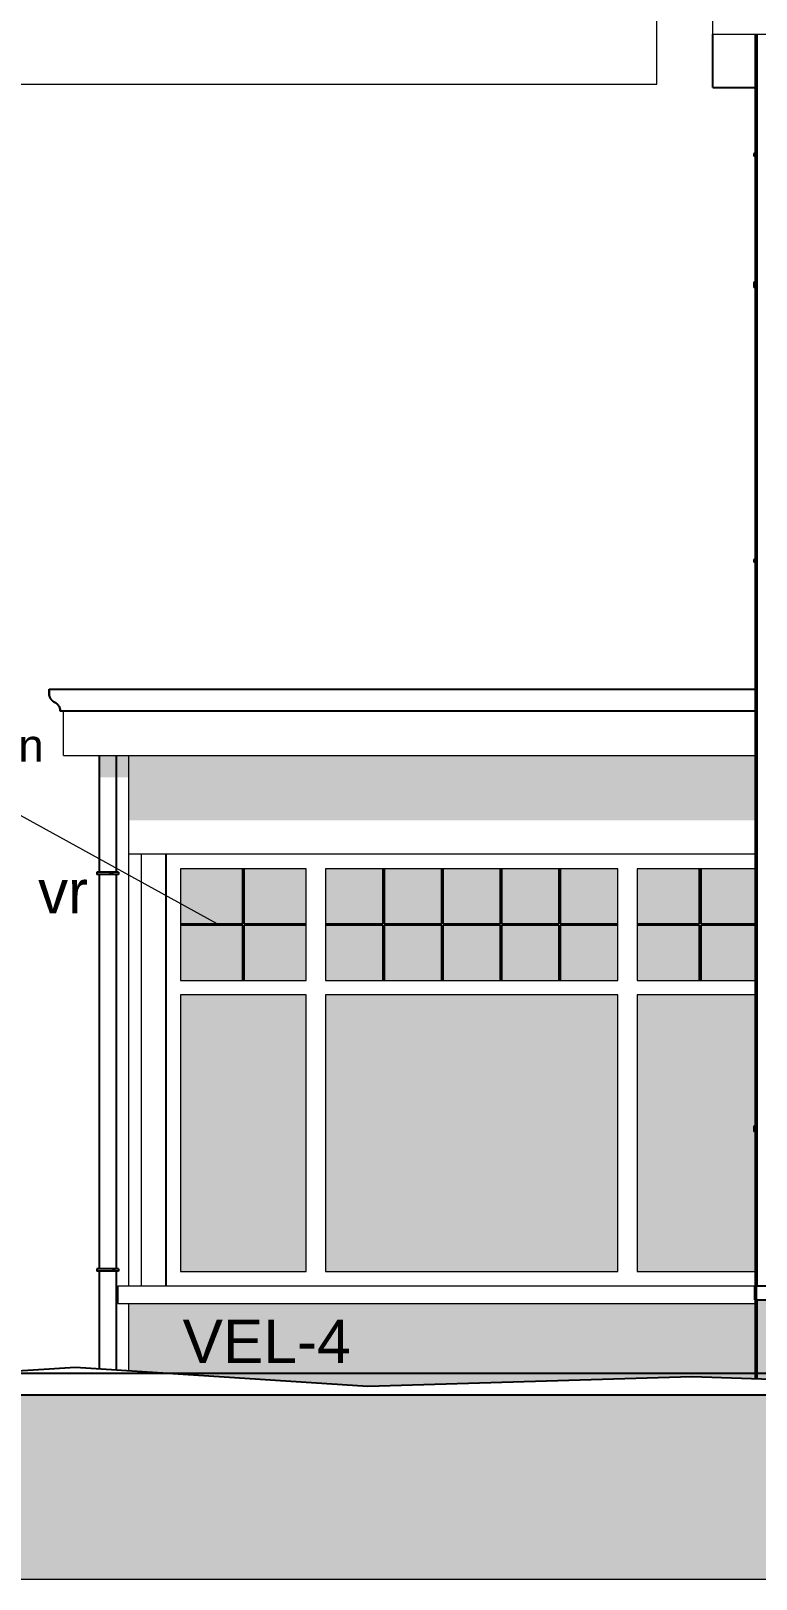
# Model space of a CAD drawing. Header units: millimetres. Extents: x 0 to 59350, y 0 to 29700.
# Drawn here: x 4384 to 6060, y 21826 to 25404 of the extents above; entities that cross this region are included whole.
import ezdxf

# ---------------------------------------------------------------- set-up
doc = ezdxf.new("R2010")
doc.units = ezdxf.units.MM
doc.linetypes.add('PUNKT2_S9', pattern=[1, 0, -1])
doc.linetypes.add('VERDECKT2_S2', pattern=[2.7, 2, -0.7])
doc.layers.add('Standard', color=7, linetype='Continuous', lineweight=25)
doc.styles.add('ARIAL', font='arial.ttf')

msp = doc.modelspace()

# ---------------------------------------------------------------- hatches: boundary and pattern name
at = {"layer": 'Standard', "linetype": 'PUNKT2_S9', "lineweight": 25}
for color, points in [(250, [(4541.7, 23679.4), (4609.5, 23679.4), (4609.5, 23729.4), (4541.7, 23729.4)]), (250, [(4609.5, 23579.4), (6059.5, 23579.4), (6059.5, 23729.4), (4609.5, 23729.4)]), (252, [(4729.5, 23467.9), (4729.5, 23340.2), (4873.5, 23340.2), (4873.5, 23467.9)]), (252, [(5020, 23467.9), (4876, 23467.9), (4876, 23340.2), (5020, 23340.2)]), (252, [(5198, 23340.2), (5198, 23467.9), (5065, 23467.9), (5065, 23340.2)]), (252, [(5200.5, 23467.9), (5200.5, 23340.2), (5333.5, 23340.2), (5333.5, 23467.9)]), (252, [(5336, 23340.2), (5469, 23340.2), (5469, 23467.9), (5336, 23467.9)]), (252, [(5471.5, 23340.2), (5604.5, 23340.2), (5604.5, 23467.9), (5471.5, 23467.9)]), (252, [(5607, 23340.2), (5740, 23340.2), (5740, 23467.9), (5607, 23467.9)]), (252, [(5785, 23340.2), (5929.3, 23340.2), (5929.3, 23467.9), (5785, 23467.9)]), (252, [(6059.5, 23340.2), (6059.5, 23467.9), (5931.8, 23467.9), (5931.8, 23340.2)]), (252, [(4729.5, 23209.9), (4873.5, 23209.9), (4873.5, 23337.7), (4729.5, 23337.7)]), (252, [(5020, 23337.7), (4876, 23337.7), (4876, 23209.9), (5020, 23209.9)]), (252, [(5065, 23209.9), (5198, 23209.9), (5198, 23337.7), (5065, 23337.7)]), (252, [(5200.5, 23337.7), (5200.5, 23209.9), (5333.5, 23209.9), (5333.5, 23337.7)]), (252, [(5469, 23337.7), (5336, 23337.7), (5336, 23209.9), (5469, 23209.9)]), (252, [(5471.5, 23337.7), (5471.5, 23209.9), (5604.5, 23209.9), (5604.5, 23337.7)]), (252, [(5740, 23337.7), (5607, 23337.7), (5607, 23209.9), (5740, 23209.9)]), (252, [(5785, 23337.7), (5785, 23209.9), (5929.3, 23209.9), (5929.3, 23337.7)]), (252, [(6059.5, 23337.7), (5931.8, 23337.7), (5931.8, 23209.9), (6059.5, 23209.9)]), (252, [(4729.5, 23176.4), (4729.5, 22536.9), (5020, 22536.9), (5020, 23176.4)]), (252, [(5740, 22536.9), (5740, 23176.4), (5065, 23176.4), (5065, 22536.9)]), (252, [(5785, 22536.9), (6059.5, 22536.9), (6059.5, 22860.9), (6054.3, 22860.9), (6054.3, 22873.1), (6059.5, 22873.1), (6059.5, 23176.4), (5785, 23176.4)]), (250, [(4609.5, 22463.4), (4609.5, 22307.9), (5162.2, 22272.3), (5911.5, 22294.2), (6059.5, 22289.5), (6059.5, 22463.4)])]:
    msp.add_hatch(color=color, dxfattribs=at).paths.add_polyline_path(points)
h = msp.add_hatch(color=250, dxfattribs=at)
h.paths.add_polyline_path([(6482, 22471.9), (6059.5, 22471.9), (6059.5, 22289.5), (6482, 22276.1)])
h.paths.add_polyline_path([(8169.6, 22471.9), (8169.6, 22290.5), (8602.5, 22309.4), (8602.5, 22471.9)])
h.paths.add_polyline_path([(6680.8, 22269.8), (7341.8, 22296.4), (7904.5, 22278.9), (8044.5, 22285), (8044.5, 22463.4), (6522, 22463.4), (6522, 22274.9)])
at = {"layer": 'Standard', "linetype": 'PUNKT2_S9', "lineweight": -3}
h = msp.add_hatch(color=0, dxfattribs=at)
h.paths.add_polyline_path([(7079.7, 22080.6), (7075.3, 22039.1), (7079.8, 21998), (7093.3, 21968.2), (7113.6, 21950.2), (7138.9, 21944.2), (7164.1, 21950.2), (7184.2, 21968), (7197.7, 21998), (7202.1, 22039.8), (7197.7, 22081.1), (7184.7, 22110.4), (7164.7, 22127.8), (7138.9, 22133.7), (7113.1, 22127.8), (7092.8, 22110)])
h.paths.add_polyline_path([(7413.1, 21950.2), (7433.3, 21968), (7446.7, 21998), (7451.1, 22039.8), (7446.7, 22081.1), (7433.7, 22110.4), (7413.7, 22127.8), (7387.9, 22133.7), (7362.1, 22127.8), (7341.8, 22110), (7328.7, 22080.6), (7324.3, 22039.1), (7328.8, 21998), (7342.3, 21968.2), (7362.6, 21950.2), (7387.9, 21944.2)])
h.paths.add_polyline_path([(7617.6, 22129.9), (7581.5, 22129.9), (7581.5, 22060.1), (7615.7, 22060.1), (7642.8, 22060.9), (7657.3, 22063.5), (7664.6, 22068), (7670.3, 22075.1), (7673.7, 22084.3), (7675, 22095.8), (7673.4, 22108.3), (7668.7, 22118.1), (7661.4, 22125.2), (7651.3, 22129), (7640.1, 22129.7)])
h.paths.add_polyline_path([(272, 22251.4), (272, 21826.4), (13447, 21826.4), (13447, 22251.4)])
h.paths.add_polyline_path([(8703.4, 22174.2), (8703.4, 21947.8), (8818.4, 21947.8), (8818.4, 21901.4), (8657.1, 21901.4), (8657.1, 22174.2)], flags=16)
h.paths.add_polyline_path([(8488.6, 22129.9), (8488.6, 22068.9), (8603.7, 22068.9), (8603.7, 22022.6), (8488.6, 22022.6), (8488.6, 21947.8), (8616.6, 21947.8), (8616.6, 21901.4), (8442.3, 21901.4), (8442.3, 22176.4), (8612.3, 22176.4), (8612.3, 22129.9)], flags=16)
h.paths.add_polyline_path([(8287.3, 21901.4), (8205.3, 22176.4), (8255.5, 22176.4), (8313.5, 21972.9), (8369.6, 22176.4), (8418.7, 22176.4), (8336.7, 21901.4)], flags=16)
h.paths.add_polyline_path([(8185.2, 22176.4), (8185.2, 22129.9), (8061.5, 22129.9), (8061.5, 22068.9), (8176.6, 22068.9), (8176.6, 22022.6), (8061.5, 22022.6), (8061.5, 21947.8), (8189.5, 21947.8), (8189.5, 21901.4), (8015.3, 21901.4), (8015.3, 22176.4)], flags=16)
h.paths.add_polyline_path([(7925.9, 21967.6), (7925.9, 22002.5), (7872.8, 22002.5), (7872.8, 22048.9), (7972.6, 22048.9), (7972.6, 21939.3), (7954.8, 21923.4), (7930.4, 21909.5), (7902.7, 21899.9), (7874.6, 21896.7), (7841, 21901.2), (7811.9, 21914.8), (7788.4, 21936.9), (7771.7, 21966.5), (7761.5, 22001.8), (7758.3, 22039.8), (7762, 22080.4), (7773.3, 22116.2), (7791.7, 22145.7), (7817.2, 22167.4), (7841.9, 22177.7), (7872.1, 22181.1), (7910, 22175.7), (7938.7, 22159.6), (7958.5, 22134), (7969.6, 22100.2), (7923.6, 22089.9), (7916.6, 22108.1), (7905.3, 22121.8), (7890.3, 22130.6), (7872.1, 22133.7), (7844.8, 22127.8), (7823.8, 22110.6), (7810.5, 22081.9), (7805.9, 22042.1), (7810.5, 21999.3), (7824.1, 21968.6), (7845, 21950.4), (7871.6, 21944.2), (7886.1, 21945.9), (7900.7, 21950.9), (7914.3, 21958.6)], flags=16)
h.paths.add_polyline_path([(7664.3, 22174.5), (7685.9, 22168.9), (7700.9, 22158.8), (7712.6, 22142.6), (7720.1, 22122.4), (7722.6, 22099.3), (7718.9, 22071), (7707.5, 22048.1), (7688.5, 22031.8), (7662.1, 22022.8), (7675.9, 22011.7), (7686.8, 21999.7), (7698.4, 21982.3), (7713.3, 21955.1), (7741.2, 21901.4), (7685.9, 21901.4), (7652.4, 21961.3), (7637.4, 21987.3), (7628, 22001.6), (7621.3, 22008.7), (7614.1, 22013), (7604.6, 22015.5), (7590.8, 22016.2), (7581.5, 22016.2), (7581.5, 21901.4), (7535.2, 21901.4), (7535.2, 22176.4), (7632.6, 22176.4)], flags=16)
h.paths.add_polyline_path([(7322.6, 22159.9), (7338.1, 22170.2), (7361, 22178.3), (7387.5, 22181.1), (7433.1, 22171.7), (7468.4, 22143.4), (7491.3, 22098.4), (7498.9, 22038.6), (7491.4, 21979.2), (7468.7, 21934.2), (7433.4, 21906.1), (7388.1, 21896.7), (7342.1, 21906.1), (7306.8, 21934.1), (7284.2, 21978.7), (7276.6, 22037.2), (7279.3, 22075.9), (7287.1, 22107.8), (7296.3, 22127.7), (7308.4, 22145.5)], flags=16)
h.paths.add_polyline_path([(7242.4, 21979.2), (7219.7, 21934.2), (7184.4, 21906.1), (7139.1, 21896.7), (7093.1, 21906.1), (7057.8, 21934.1), (7035.1, 21978.7), (7027.6, 22037.2), (7030.3, 22075.9), (7038.1, 22107.8), (7047.3, 22127.7), (7059.4, 22145.5), (7073.6, 22159.9), (7089.1, 22170.2), (7112, 22178.3), (7138.5, 22181.1), (7184.1, 22171.7), (7219.4, 22143.4), (7242.3, 22098.4), (7249.9, 22038.6)], flags=16)
h.paths.add_polyline_path([(6964.3, 22176.4), (7013.4, 22176.4), (6931.3, 21901.4), (6881.9, 21901.4), (6800, 22176.4), (6850.2, 22176.4), (6908.2, 21972.9)], flags=16)

# ---------------------------------------------------------------- linework, layer by layer
at = {"layer": 'Standard', "color": 7, "linetype": 'Continuous', "lineweight": 18}
for p, q in [((5830.3, 25281.1), (5830.3, 25688.2)), ((460.4, 25281.1), (5830.3, 25281.1)), ((4814.1, 23340.2), (4257.2, 23647.3))]:
    msp.add_line(p, q, dxfattribs=at)
at = {"layer": 'Standard', "color": 51, "linetype": 'Continuous', "lineweight": 18}
for p, q in [((5959.5, 25396.4), (5959.5, 25460.4)), ((5959.5, 25396.4), (6224.5, 25396.4)), ((4639.5, 22503.4), (4639.5, 23501.4)), ((5020, 23467.9), (4729.5, 23467.9)), ((4729.5, 23467.9), (4729.5, 23209.9)), ((5020, 23209.9), (5020, 23467.9)), ((5065, 23467.9), (5065, 23209.9)), ((5740, 23467.9), (5065, 23467.9)), ((5740, 23209.9), (5740, 23467.9)), ((5785, 23467.9), (5785, 23209.9)), ((6059.5, 23467.9), (5785, 23467.9)), ((4729.5, 23209.9), (5020, 23209.9)), ((5065, 23209.9), (5740, 23209.9)), ((5785, 23209.9), (6059.5, 23209.9)), ((5020, 23176.4), (4729.5, 23176.4)), ((4729.5, 23176.4), (4729.5, 22536.9)), ((5020, 22536.9), (5020, 23176.4)), ((5740, 23176.4), (5065, 23176.4)), ((5065, 23176.4), (5065, 22536.9)), ((5740, 22536.9), (5740, 23176.4)), ((6059.5, 23176.4), (5785, 23176.4)), ((5785, 23176.4), (5785, 22536.9)), ((4729.5, 22536.9), (5020, 22536.9)), ((5065, 22536.9), (5740, 22536.9)), ((5785, 22536.9), (6059.5, 22536.9))]:
    msp.add_line(p, q, dxfattribs=at)
at = {"layer": 'Standard', "color": 7, "linetype": 'Continuous', "lineweight": -3}
for p, q in [((5959.5, 25273.4), (5959.5, 25396.4)), ((5959.5, 25273.4), (6059.5, 25273.4)), ((6054.3, 25120.7), (6054.3, 25114.8)), ((6054.7, 25120.7), (6054.3, 25120.7)), ((6054.7, 25114.8), (6054.3, 25114.8)), ((6055.6, 25120.7), (6054.7, 25120.7)), ((6055.6, 25114.8), (6054.7, 25114.8)), ((6057.1, 25120.7), (6055.6, 25120.7)), ((6057.1, 25114.8), (6055.6, 25114.8)), ((6059.1, 25120.7), (6057.1, 25120.7)), ((6059.1, 25114.8), (6057.1, 25114.8)), ((6059.5, 25120.7), (6059.1, 25120.7)), ((6059.5, 25114.8), (6059.1, 25114.8)), ((6054.3, 24823.5), (6054.3, 24811.3)), ((6054.7, 24823.5), (6054.3, 24823.5)), ((6054.7, 24811.3), (6054.3, 24811.3)), ((6055.6, 24823.5), (6054.7, 24823.5)), ((6055.6, 24811.3), (6054.7, 24811.3)), ((6057.1, 24823.5), (6055.6, 24823.5)), ((6057.1, 24811.3), (6055.6, 24811.3)), ((6059.1, 24823.5), (6057.1, 24823.5)), ((6059.1, 24811.3), (6057.1, 24811.3)), ((6059.5, 24823.5), (6059.1, 24823.5)), ((6059.5, 24811.3), (6059.1, 24811.3)), ((6054.3, 24182.1), (6054.3, 24176.2)), ((6054.7, 24182.1), (6054.3, 24182.1)), ((6054.7, 24176.2), (6054.3, 24176.2)), ((6055.6, 24182.1), (6054.7, 24182.1)), ((6055.6, 24176.2), (6054.7, 24176.2)), ((6057.1, 24182.1), (6055.6, 24182.1)), ((6057.1, 24176.2), (6055.6, 24176.2)), ((6059.1, 24182.1), (6057.1, 24182.1)), ((6059.1, 24176.2), (6057.1, 24176.2)), ((6059.5, 24182.1), (6059.1, 24182.1)), ((6059.5, 24176.2), (6059.1, 24176.2)), ((4541.7, 23729.4), (4541.7, 23460.2)), ((4581.7, 23460.2), (4581.7, 23729.4)), ((4696, 23501.4), (4696, 22503.4)), ((4536.5, 23460.2), (4536.5, 23454.4)), ((4536.8, 23460.2), (4536.5, 23460.2)), ((4536.8, 23454.4), (4536.5, 23454.4)), ((4537.7, 23460.2), (4536.8, 23460.2)), ((4537.7, 23454.4), (4536.8, 23454.4)), ((4539.2, 23460.2), (4537.7, 23460.2)), ((4539.2, 23454.4), (4537.7, 23454.4)), ((4541.2, 23460.2), (4539.2, 23460.2)), ((4541.2, 23454.4), (4539.2, 23454.4)), ((4543.8, 23460.2), (4541.2, 23460.2)), ((4543.8, 23454.4), (4541.2, 23454.4)), ((4541.7, 23454.4), (4541.7, 22543.6)), ((4546.8, 23460.2), (4543.8, 23460.2)), ((4546.8, 23454.4), (4543.8, 23454.4)), ((4550.1, 23460.2), (4546.8, 23460.2)), ((4550.1, 23454.4), (4546.8, 23454.4)), ((4553.7, 23460.2), (4550.1, 23460.2)), ((4553.7, 23454.4), (4550.1, 23454.4)), ((4557.6, 23460.2), (4553.7, 23460.2)), ((4557.6, 23454.4), (4553.7, 23454.4)), ((4561.5, 23460.2), (4557.6, 23460.2)), ((4561.5, 23454.4), (4557.6, 23454.4)), ((4565.4, 23460.2), (4561.5, 23460.2)), ((4565.4, 23454.4), (4561.5, 23454.4)), ((4566.4, 23460.2), (4565.4, 23460.2)), ((4566.4, 23454.4), (4565.4, 23454.4)), ((4566.4, 23460.2), (4566.4, 23454.4)), ((4567.1, 23460.2), (4566.4, 23460.2)), ((4567.1, 23454.4), (4566.4, 23454.4)), ((4568.1, 23460.2), (4567.1, 23460.2)), ((4568.1, 23454.4), (4567.1, 23454.4)), ((4568.6, 23460.2), (4568.1, 23460.2)), ((4568.6, 23454.4), (4568.1, 23454.4)), ((4569.2, 23460.2), (4568.6, 23460.2)), ((4568.6, 23454.4), (4568.6, 23460.2)), ((4569.2, 23454.4), (4568.6, 23454.4)), ((4569.6, 23460.2), (4569.2, 23460.2)), ((4569.6, 23454.4), (4569.2, 23454.4)), ((4569.6, 23460.2), (4569.6, 23454.4)), ((4570.2, 23460.2), (4569.6, 23460.2)), ((4570.2, 23454.4), (4569.6, 23454.4)), ((4571.2, 23460.2), (4570.2, 23460.2)), ((4571.2, 23454.4), (4570.2, 23454.4)), ((4572.2, 23460.2), (4571.2, 23460.2)), ((4572.2, 23454.4), (4571.2, 23454.4)), ((4572.8, 23460.2), (4572.2, 23460.2)), ((4572.8, 23454.4), (4572.2, 23454.4)), ((4572.8, 23454.4), (4572.8, 23460.2)), ((4572.8, 23460.2), (4572.8, 23454.4)), ((4573.2, 23460.2), (4572.8, 23460.2)), ((4573.2, 23454.4), (4572.8, 23454.4)), ((4574.2, 23460.2), (4573.2, 23460.2)), ((4574.2, 23454.4), (4573.2, 23454.4)), ((4575.1, 23460.2), (4574.2, 23460.2)), ((4575.1, 23454.4), (4574.2, 23454.4)), ((4576, 23460.2), (4575.1, 23460.2)), ((4576, 23454.4), (4575.1, 23454.4)), ((4576.9, 23460.2), (4576, 23460.2)), ((4576.9, 23454.4), (4576, 23454.4)), ((4577.7, 23460.2), (4576.9, 23460.2)), ((4577.7, 23454.4), (4576.9, 23454.4)), ((4578.6, 23460.2), (4577.7, 23460.2)), ((4578.6, 23454.4), (4577.7, 23454.4)), ((4579.3, 23460.2), (4578.6, 23460.2)), ((4579.3, 23454.4), (4578.6, 23454.4)), ((4580.1, 23460.2), (4579.3, 23460.2)), ((4580.1, 23454.4), (4579.3, 23454.4)), ((4580.8, 23460.2), (4580.1, 23460.2)), ((4580.8, 23454.4), (4580.1, 23454.4)), ((4581.5, 23460.2), (4580.8, 23460.2)), ((4581.5, 23454.4), (4580.8, 23454.4)), ((4582.1, 23460.2), (4581.5, 23460.2)), ((4582.1, 23454.4), (4581.5, 23454.4)), ((4581.7, 22543.6), (4581.7, 23454.4)), ((4582.7, 23460.2), (4582.1, 23460.2)), ((4582.7, 23454.4), (4582.1, 23454.4)), ((4583.3, 23460.2), (4582.7, 23460.2)), ((4583.3, 23454.4), (4582.7, 23454.4)), ((4583.8, 23460.2), (4583.3, 23460.2)), ((4583.8, 23454.4), (4583.3, 23454.4)), ((4584.3, 23460.2), (4583.8, 23460.2)), ((4584.3, 23454.4), (4583.8, 23454.4)), ((4584.8, 23460.2), (4584.3, 23460.2)), ((4584.8, 23454.4), (4584.3, 23454.4)), ((4585.2, 23460.2), (4584.8, 23460.2)), ((4585.2, 23454.4), (4584.8, 23454.4)), ((4585.5, 23460.2), (4585.2, 23460.2)), ((4585.5, 23454.4), (4585.2, 23454.4)), ((4585.8, 23460.2), (4585.5, 23460.2)), ((4585.8, 23454.4), (4585.5, 23454.4)), ((4586.1, 23460.2), (4585.8, 23460.2)), ((4586.1, 23454.4), (4585.8, 23454.4)), ((4586.3, 23460.2), (4586.1, 23460.2)), ((4586.3, 23454.4), (4586.1, 23454.4)), ((4586.4, 23460.2), (4586.3, 23460.2)), ((4586.4, 23454.4), (4586.3, 23454.4)), ((4586.6, 23460.2), (4586.4, 23460.2)), ((4586.6, 23454.4), (4586.4, 23454.4)), ((4586.6, 23460.2), (4586.6, 23460.2)), ((4586.6, 23454.4), (4586.6, 23454.4)), ((4586.7, 23460.2), (4586.7, 23454.4)), ((6054.3, 22873.1), (6054.3, 22860.9)), ((6054.7, 22873.1), (6054.3, 22873.1)), ((6054.7, 22860.9), (6054.3, 22860.9)), ((6055.6, 22873.1), (6054.7, 22873.1)), ((6055.6, 22860.9), (6054.7, 22860.9)), ((6057.1, 22873.1), (6055.6, 22873.1)), ((6057.1, 22860.9), (6055.6, 22860.9)), ((6059.1, 22873.1), (6057.1, 22873.1)), ((6059.1, 22860.9), (6057.1, 22860.9)), ((6059.5, 22873.1), (6059.1, 22873.1)), ((6059.5, 22860.9), (6059.1, 22860.9)), ((4536.5, 22543.6), (4536.5, 22537.9)), ((4536.8, 22543.6), (4536.5, 22543.6)), ((4536.8, 22537.9), (4536.5, 22537.9)), ((4537.7, 22543.6), (4536.8, 22543.6)), ((4537.7, 22537.9), (4536.8, 22537.9)), ((4539.2, 22543.6), (4537.7, 22543.6)), ((4539.2, 22537.9), (4537.7, 22537.9)), ((4541.2, 22543.6), (4539.2, 22543.6)), ((4541.2, 22537.9), (4539.2, 22537.9)), ((4543.8, 22543.6), (4541.2, 22543.6)), ((4543.8, 22537.9), (4541.2, 22537.9)), ((4541.7, 22537.9), (4541.7, 22312.2)), ((4546.8, 22543.6), (4543.8, 22543.6)), ((4546.8, 22537.9), (4543.8, 22537.9)), ((4550.1, 22543.6), (4546.8, 22543.6)), ((4550.1, 22537.9), (4546.8, 22537.9)), ((4553.7, 22543.6), (4550.1, 22543.6)), ((4553.7, 22537.9), (4550.1, 22537.9)), ((4557.6, 22543.6), (4553.7, 22543.6)), ((4557.6, 22537.9), (4553.7, 22537.9)), ((4561.5, 22543.6), (4557.6, 22543.6)), ((4561.5, 22537.9), (4557.6, 22537.9)), ((4565.4, 22543.6), (4561.5, 22543.6)), ((4565.4, 22537.9), (4561.5, 22537.9)), ((4569.2, 22543.6), (4565.4, 22543.6)), ((4569.2, 22537.9), (4565.4, 22537.9)), ((4572.8, 22543.6), (4569.2, 22543.6)), ((4572.8, 22537.9), (4569.2, 22537.9)), ((4573.9, 22543.6), (4572.8, 22543.6)), ((4573.9, 22537.9), (4572.8, 22537.9)), ((4573.9, 22543.6), (4573.9, 22537.9)), ((4574.2, 22543.6), (4573.9, 22543.6)), ((4574.2, 22537.9), (4573.9, 22537.9)), ((4575.1, 22543.6), (4574.2, 22543.6)), ((4575.1, 22537.9), (4574.2, 22537.9)), ((4575.4, 22543.6), (4575.1, 22543.6)), ((4575.4, 22537.9), (4575.1, 22537.9)), ((4576.2, 22543.6), (4575.4, 22543.6)), ((4575.4, 22537.9), (4575.4, 22543.6)), ((4576.2, 22537.9), (4575.4, 22537.9)), ((4576.6, 22543.6), (4576.2, 22543.6)), ((4576.6, 22537.9), (4576.2, 22537.9)), ((4576.6, 22543.6), (4576.6, 22537.9)), ((4576.9, 22543.6), (4576.6, 22543.6)), ((4576.9, 22537.9), (4576.6, 22537.9)), ((4577.7, 22543.6), (4576.9, 22543.6)), ((4577.7, 22537.9), (4576.9, 22537.9)), ((4578.6, 22543.6), (4577.7, 22543.6)), ((4578.6, 22537.9), (4577.7, 22537.9)), ((4579.3, 22543.6), (4578.6, 22543.6)), ((4579.3, 22537.9), (4578.6, 22537.9)), ((4580.1, 22543.6), (4579.3, 22543.6)), ((4580.1, 22537.9), (4579.3, 22537.9)), ((4580.8, 22543.6), (4580.1, 22543.6)), ((4580.8, 22537.9), (4580.1, 22537.9)), ((4581.5, 22543.6), (4580.8, 22543.6)), ((4581.5, 22537.9), (4580.8, 22537.9)), ((4582.1, 22543.6), (4581.5, 22543.6)), ((4582.1, 22537.9), (4581.5, 22537.9)), ((4581.7, 22309.7), (4581.7, 22537.9)), ((4582.7, 22543.6), (4582.1, 22543.6)), ((4582.7, 22537.9), (4582.1, 22537.9)), ((4583.3, 22543.6), (4582.7, 22543.6)), ((4583.3, 22537.9), (4582.7, 22537.9)), ((4583.8, 22543.6), (4583.3, 22543.6)), ((4583.8, 22537.9), (4583.3, 22537.9)), ((4584.3, 22543.6), (4583.8, 22543.6)), ((4584.3, 22537.9), (4583.8, 22537.9)), ((4584.8, 22543.6), (4584.3, 22543.6)), ((4584.8, 22537.9), (4584.3, 22537.9)), ((4585.2, 22543.6), (4584.8, 22543.6)), ((4585.2, 22537.9), (4584.8, 22537.9)), ((4585.5, 22543.6), (4585.2, 22543.6)), ((4585.5, 22537.9), (4585.2, 22537.9)), ((4585.8, 22543.6), (4585.5, 22543.6)), ((4585.8, 22537.9), (4585.5, 22537.9)), ((4586.1, 22543.6), (4585.8, 22543.6)), ((4586.1, 22537.9), (4585.8, 22537.9)), ((4586.3, 22543.6), (4586.1, 22543.6)), ((4586.3, 22537.9), (4586.1, 22537.9)), ((4586.4, 22543.6), (4586.3, 22543.6)), ((4586.4, 22537.9), (4586.3, 22537.9)), ((4586.6, 22543.6), (4586.4, 22543.6)), ((4586.6, 22537.9), (4586.4, 22537.9)), ((4586.6, 22543.6), (4586.6, 22543.6)), ((4586.6, 22537.9), (4586.6, 22537.9)), ((4586.7, 22543.6), (4586.7, 22537.9))]:
    msp.add_line(p, q, dxfattribs=at)
at = {"layer": 'Standard', "color": 7, "linetype": 'Continuous', "lineweight": 50}
for p, q in [((6059.5, 22503.4), (6059.5, 25396.4)), ((6058.5, 22503.4), (6059.5, 22503.4)), ((6058.5, 22471.9), (6058.5, 22503.4)), ((6059.5, 22471.9), (6058.5, 22471.9)), ((6059.5, 22289.5), (6059.5, 22471.9))]:
    msp.add_line(p, q, dxfattribs=at)
at = {"layer": 'Standard', "color": 36, "linetype": 'Continuous', "lineweight": 18}
for p, q in [((6059.5, 23596.4), (6059.5, 25046.4)), ((4609.5, 23729.4), (4609.5, 23501.4)), ((6059.5, 22503.4), (6059.5, 23596.4)), ((4609.5, 23501.4), (4609.5, 22503.4)), ((4659.5, 23501.4), (4609.5, 23501.4)), ((6059.5, 23501.4), (4659.5, 23501.4)), ((6059.5, 22289.5), (6059.5, 22471.9)), ((4609.5, 22463.4), (4609.5, 22307.9))]:
    msp.add_line(p, q, dxfattribs=at)
at = {"layer": 'Standard', "color": 25, "linetype": 'Continuous', "lineweight": -3}
for p, q in [((4426, 23872.9), (4426, 23882.9)), ((4426, 23882.9), (6059.5, 23882.9)), ((4426, 23882.9), (4426, 23872.9)), ((4426, 23872.9), (4426.1, 23872.6)), ((4426.1, 23872.6), (4426, 23872.9)), ((4426.1, 23872.6), (4426.1, 23871.7)), ((4426.1, 23871.7), (4426.1, 23872.6)), ((4426.1, 23871.7), (4426.1, 23871)), ((4426.1, 23871), (4426.1, 23871.7)), ((4426.1, 23871), (4426.2, 23870.2)), ((4426.2, 23870.2), (4426.1, 23871)), ((4426.2, 23870.2), (4426.3, 23869.5)), ((4426.3, 23869.5), (4426.2, 23870.2)), ((4426.3, 23869.5), (4426.4, 23868.7)), ((4426.4, 23868.7), (4426.3, 23869.5)), ((4426.4, 23868.7), (4426.6, 23867.9)), ((4426.6, 23867.9), (4426.4, 23868.7)), ((4426.6, 23867.9), (4426.8, 23867.2)), ((4426.8, 23867.2), (4426.6, 23867.9)), ((4426.8, 23867.2), (4427, 23866.5)), ((4427, 23866.5), (4426.8, 23867.2)), ((4427, 23866.5), (4427.2, 23865.7)), ((4427.2, 23865.7), (4427, 23866.5)), ((4427.2, 23865.7), (4427.5, 23865)), ((4427.5, 23865), (4427.2, 23865.7)), ((4427.5, 23865), (4427.8, 23864.3)), ((4427.8, 23864.3), (4427.5, 23865)), ((4427.8, 23864.3), (4428.1, 23863.6)), ((4428.1, 23863.6), (4427.8, 23864.3)), ((4428.1, 23863.6), (4428.4, 23862.9)), ((4428.4, 23862.9), (4428.1, 23863.6)), ((4428.4, 23862.9), (4428.8, 23862.2)), ((4428.8, 23862.2), (4428.4, 23862.9)), ((4428.8, 23862.2), (4429.1, 23861.5)), ((4429.1, 23861.5), (4428.8, 23862.2)), ((4429.1, 23861.5), (4429.5, 23860.9)), ((4429.5, 23860.9), (4429.1, 23861.5)), ((4429.5, 23860.9), (4430, 23860.2)), ((4430, 23860.2), (4429.5, 23860.9)), ((4430, 23860.2), (4430.4, 23859.6)), ((4430.4, 23859.6), (4430, 23860.2)), ((4430.4, 23859.6), (4430.9, 23859)), ((4430.9, 23859), (4430.4, 23859.6)), ((4430.9, 23859), (4431.3, 23858.4)), ((4431.3, 23858.4), (4430.9, 23859)), ((4431.3, 23858.4), (4431.9, 23857.8)), ((4431.9, 23857.8), (4431.3, 23858.4)), ((4431.9, 23857.8), (4432.4, 23857.2)), ((4432.4, 23857.2), (4431.9, 23857.8)), ((4432.4, 23857.2), (4432.9, 23856.7)), ((4432.9, 23856.7), (4432.4, 23857.2)), ((4432.9, 23856.7), (4433.5, 23856.1)), ((4433.5, 23856.1), (4432.9, 23856.7)), ((4433.5, 23856.1), (4434.1, 23855.6)), ((4434.1, 23855.6), (4433.5, 23856.1)), ((4434.1, 23855.6), (4434.7, 23855.1)), ((4434.7, 23855.1), (4434.1, 23855.6)), ((4434.7, 23855.1), (4435.3, 23854.7)), ((4435.3, 23854.7), (4434.7, 23855.1)), ((4435.3, 23854.7), (4435.9, 23854.2)), ((4435.9, 23854.2), (4435.3, 23854.7)), ((4435.9, 23854.2), (4436.5, 23853.8)), ((4436.5, 23853.8), (4435.9, 23854.2)), ((4436.5, 23853.8), (4437.2, 23853.4)), ((4437.2, 23853.4), (4436.5, 23853.8)), ((4437.2, 23853.4), (4437.9, 23853)), ((4437.9, 23853), (4437.2, 23853.4)), ((4437.9, 23853), (4438.5, 23852.7)), ((4438.5, 23852.7), (4437.9, 23853)), ((4438.5, 23852.7), (4439.7, 23852.1)), ((4439.7, 23852.1), (4438.5, 23852.7)), ((4439.7, 23852.1), (4440.4, 23851.7)), ((4440.4, 23851.7), (4439.7, 23852.1)), ((4440.4, 23851.7), (4441, 23851.4)), ((4441, 23851.4), (4440.4, 23851.7)), ((4441, 23851.4), (4441.7, 23851)), ((4441.7, 23851), (4441, 23851.4)), ((4441.7, 23851), (4442.3, 23850.5)), ((4442.3, 23850.5), (4441.7, 23851)), ((4442.3, 23850.5), (4442.9, 23850.1)), ((4442.9, 23850.1), (4442.3, 23850.5)), ((4442.9, 23850.1), (4443.6, 23849.6)), ((4443.6, 23849.6), (4442.9, 23850.1)), ((4443.6, 23849.6), (4444.2, 23849.1)), ((4444.2, 23849.1), (4443.6, 23849.6)), ((4444.2, 23849.1), (4444.7, 23848.6)), ((4444.7, 23848.6), (4444.2, 23849.1)), ((4444.7, 23848.6), (4445.3, 23848.1)), ((4445.3, 23848.1), (4444.7, 23848.6)), ((4445.3, 23848.1), (4445.8, 23847.5)), ((4445.8, 23847.5), (4445.3, 23848.1)), ((4445.8, 23847.5), (4446.4, 23846.9)), ((4446.4, 23846.9), (4445.8, 23847.5)), ((4446.4, 23846.9), (4446.9, 23846.4)), ((4446.9, 23846.4), (4446.4, 23846.9)), ((4446.9, 23846.4), (4447.3, 23845.8)), ((4447.3, 23845.8), (4446.9, 23846.4)), ((4447.3, 23845.8), (4447.8, 23845.1)), ((4447.8, 23845.1), (4447.3, 23845.8)), ((4447.8, 23845.1), (4448.2, 23844.5)), ((4448.2, 23844.5), (4447.8, 23845.1)), ((4448.2, 23844.5), (4448.7, 23843.9)), ((4448.7, 23843.9), (4448.2, 23844.5)), ((4448.7, 23843.9), (4449, 23843.2)), ((4449, 23843.2), (4448.7, 23843.9)), ((4449, 23843.2), (4449.4, 23842.5)), ((4449.4, 23842.5), (4449, 23843.2)), ((4449.4, 23842.5), (4449.8, 23841.8)), ((4449.8, 23841.8), (4449.4, 23842.5)), ((4449.8, 23841.8), (4450.1, 23841.1)), ((4450.1, 23841.1), (4449.8, 23841.8)), ((4450.1, 23841.1), (4450.4, 23840.4)), ((4450.4, 23840.4), (4450.1, 23841.1)), ((4450.4, 23840.4), (4450.7, 23839.7)), ((4450.7, 23839.7), (4450.4, 23840.4)), ((4450.7, 23839.7), (4450.9, 23839)), ((4450.9, 23839), (4450.7, 23839.7)), ((4450.9, 23839), (4451.2, 23838.2)), ((4451.2, 23838.2), (4450.9, 23839)), ((4451.2, 23838.2), (4451.4, 23837.5)), ((4451.4, 23837.5), (4451.2, 23838.2)), ((4451.4, 23837.5), (4451.5, 23836.7)), ((4451.5, 23836.7), (4451.4, 23837.5)), ((4451.5, 23836.7), (4451.7, 23836)), ((4451.7, 23836), (4451.5, 23836.7)), ((4451.7, 23836), (4451.8, 23835.2)), ((4451.8, 23835.2), (4451.7, 23836)), ((4451.8, 23835.2), (4451.9, 23834.5)), ((4451.9, 23834.5), (4451.8, 23835.2)), ((4451.9, 23834.5), (4452, 23833.7)), ((4452, 23833.7), (4451.9, 23834.5)), ((4452, 23833.7), (4452, 23833)), ((4452, 23833), (4452, 23833.7)), ((4452, 23833), (4452, 23831.9)), ((4452, 23831.9), (4452, 23833)), ((6059.5, 23831.9), (4452, 23831.9)), ((6220.5, 22503.4), (6058.5, 22503.4)), ((6058.5, 22471.9), (6058.5, 22503.4)), ((6058.5, 22471.9), (6220.5, 22471.9))]:
    msp.add_line(p, q, dxfattribs=at)
at = {"layer": 'Standard', "color": 61, "linetype": 'Continuous', "lineweight": 18}
for q in [(4459.5, 23831.9), (6059.5, 23729.4)]:
    msp.add_line((4459.5, 23729.4), q, dxfattribs=at)
at = {"layer": 'Standard', "color": 250, "linetype": 'Continuous', "lineweight": -3}
for p, q in [((4873.5, 23340.2), (4873.5, 23467.9)), ((4876, 23467.9), (4876, 23340.2)), ((5198, 23340.2), (5198, 23467.9)), ((5200.5, 23467.9), (5200.5, 23340.2)), ((5333.5, 23340.2), (5333.5, 23467.9)), ((5336, 23467.9), (5336, 23340.2)), ((5469, 23340.2), (5469, 23467.9)), ((5471.5, 23467.9), (5471.5, 23340.2)), ((5604.5, 23340.2), (5604.5, 23467.9)), ((5607, 23467.9), (5607, 23340.2)), ((5929.3, 23340.2), (5929.3, 23467.9)), ((5931.8, 23467.9), (5931.8, 23340.2)), ((4729.5, 23340.2), (4873.5, 23340.2)), ((4873.5, 23337.7), (4729.5, 23337.7)), ((4873.5, 23209.9), (4873.5, 23337.7)), ((4876, 23340.2), (5020, 23340.2)), ((4876, 23337.7), (4876, 23209.9)), ((5020, 23337.7), (4876, 23337.7)), ((5065, 23340.2), (5198, 23340.2)), ((5198, 23337.7), (5065, 23337.7)), ((5198, 23209.9), (5198, 23337.7)), ((5200.5, 23340.2), (5333.5, 23340.2)), ((5200.5, 23337.7), (5200.5, 23209.9)), ((5333.5, 23337.7), (5200.5, 23337.7)), ((5333.5, 23209.9), (5333.5, 23337.7)), ((5336, 23340.2), (5469, 23340.2)), ((5336, 23337.7), (5336, 23209.9)), ((5469, 23337.7), (5336, 23337.7)), ((5469, 23209.9), (5469, 23337.7)), ((5471.5, 23340.2), (5604.5, 23340.2)), ((5471.5, 23337.7), (5471.5, 23209.9)), ((5604.5, 23337.7), (5471.5, 23337.7)), ((5604.5, 23209.9), (5604.5, 23337.7)), ((5607, 23340.2), (5740, 23340.2)), ((5607, 23337.7), (5607, 23209.9)), ((5740, 23337.7), (5607, 23337.7)), ((5785, 23340.2), (5929.3, 23340.2)), ((5929.3, 23337.7), (5785, 23337.7)), ((5929.3, 23209.9), (5929.3, 23337.7)), ((5931.8, 23340.2), (6059.5, 23340.2)), ((6059.5, 23337.7), (5931.8, 23337.7)), ((5931.8, 23337.7), (5931.8, 23209.9))]:
    msp.add_line(p, q, dxfattribs=at)
at = {"layer": 'Standard', "color": 59, "linetype": 'Continuous', "lineweight": 18}
for p, q in [((4584.5, 22503.4), (4584.5, 22463.4)), ((4584.6, 22503.4), (4584.6, 22463.4)), ((4584.6, 22503.4), (4584.6, 22463.4)), ((6058.5, 22503.4), (4584.6, 22503.4)), ((4584.6, 22463.4), (6059.5, 22463.4))]:
    msp.add_line(p, q, dxfattribs=at)
at = {"layer": 'Standard', "color": 7, "linetype": 'VERDECKT2_S2', "lineweight": -3}
msp.add_line((13447, 22301.4), (272, 22301.4), dxfattribs=at)
at = {"layer": 'Standard', "color": 94, "linetype": 'Continuous', "lineweight": -3}
for p, q in [((3780.2, 22272.6), (4487.2, 22315.7)), ((4487.2, 22315.7), (5162.2, 22272.3)), ((5162.2, 22272.3), (5911.5, 22294.2)), ((5911.5, 22294.2), (6680.8, 22269.8)), ((13447, 22251.4), (272, 22251.4))]:
    msp.add_line(p, q, dxfattribs=at)
at = {"layer": 'Standard', "color": 94, "linetype": 'Continuous', "lineweight": 18}
for p, q in [((13447, 22251.4), (272, 22251.4)), ((272, 21826.4), (13447, 21826.4))]:
    msp.add_line(p, q, dxfattribs=at)

# ---------------------------------------------------------------- texts
at = {"layer": 'Standard', "color": 7, "linetype": 'Continuous', "lineweight": 18, "attachment_point": 7, "style": 'ARIAL'}
for s, insert, char_height, width in [('\\W1.01;loodkleurige\\~roeden', (3484.4, 23692.4), 75, 965.286), ('\\W0.99;vr', (4400.8, 23364.9), 100, 166.186)]:
    msp.add_mtext(s, dxfattribs=dict(at, insert=insert, char_height=char_height, width=width))
at = {"layer": 'Standard', "color": 7, "linetype": 'Continuous', "lineweight": 50, "insert": (4734.6, 22325.7), "char_height": 100, "width": 440.077, "attachment_point": 7, "style": 'ARIAL'}
msp.add_mtext('\\W1.00;VEL-4', dxfattribs=at)

doc.saveas('drawing.dxf')
